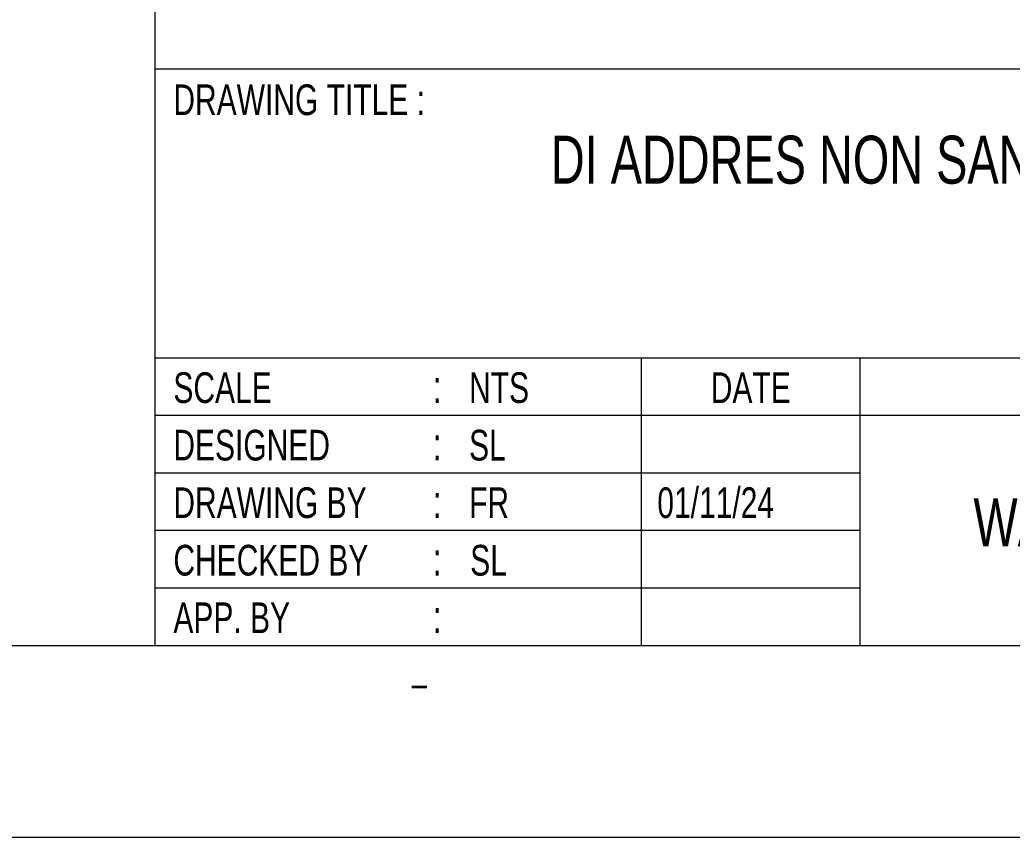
# Model space of a CAD drawing. Header units: centimetres. Extents: x -6233 to 67854, y 107 to 55669.
# Drawn here: x 43067 to 43841, y 48765 to 49402 of the extents above; entities that cross this region are included whole.
import ezdxf
from ezdxf.enums import TextEntityAlignment as Align

# ---------------------------------------------------------------- set-up
doc = ezdxf.new("R2010")
doc.units = ezdxf.units.CM
doc.header["$LTSCALE"] = 25.4
doc.layers.add('Etiket', color=7, linetype='Continuous', lineweight=5)
for name, color, linetype in [('Etiket-Line-L', 7, 'Continuous'), ('EtIket-Line-S', 2, 'Continuous'), ('Etiket-Text-List0', 2, 'Continuous'), ('Etiket-Text-List1', 3, 'Continuous'), ('Etiket-Text-List2', 1, 'Continuous')]:
    doc.layers.add(name, color=color, linetype=linetype)
doc.styles.add('DIM', font='romans', dxfattribs={"height": 6.096})
doc.styles.get("Standard").update_dxf_attribs({"font": 'arial.ttf', "height": 25.4})

# ---------------------------------------------------------------- blocks, each defined once
blk = doc.blocks.new('x5 Out Line')
at = {"lineweight": 15}
blk.add_lwpolyline([(395.797, 9.654), (395.797, 277.058), (9.654, 277.058), (9.654, 9.654)], close=True, dxfattribs=at)
at = {"layer": 'EtIket-Line-S', "lineweight": 9, "ltscale": 0.5}
blk.add_lwpolyline([(0, 0), (405.451, 0), (405.451, 286.712), (0, 286.712)], close=True, dxfattribs=at)
blk = doc.blocks.new('A$C6CDB76E5')
at = {"lineweight": 15}
for p, q in [((-196.16, 0), (-196.16, 157.09)), ((-196.16, 73.72), (0, 73.72)), ((-196.16, 36.78), (0, 36.78)), ((-133.95, 0), (-133.95, 36.78)), ((-105.95, 0), (-105.95, 36.78)), ((-196.16, 29.42), (0, 29.42)), ((-196.16, 22.07), (-105.95, 22.07)), ((-196.16, 14.71), (-105.95, 14.71)), ((-196.16, 7.36), (-105.95, 7.36))]:
    blk.add_line(p, q, dxfattribs=at)
at = {"layer": 'Etiket-Line-L', "lineweight": 15}
blk.add_line((-196.16, 0), (0, 0), dxfattribs=at)
at = {"layer": 'Etiket-Text-List0', "lineweight": 13, "width": 0.7}
for s, height, p in [('DRAWING TITLE :', 3.9232, (-193.82, 67.8)), ('SCALE', 3.923, (-193.82, 30.99)), ('DATE', 3.923, (-125.08, 30.99)), (':', 4.17, (-160.63, 30.99)), ('DESIGNED', 3.923, (-193.82, 23.64)), (':', 4.17, (-160.63, 23.64)), ('DRAWING BY', 3.923, (-193.82, 16.28)), (':', 4.17, (-160.63, 16.28)), ('CHECKED BY ', 3.9232, (-193.82, 8.93)), (':', 4.17, (-160.63, 8.93)), ('APP. BY ', 3.923, (-193.82, 1.57)), (':', 4.17, (-160.63, 1.57))]:
    blk.add_text(s, height=height, dxfattribs=at).set_placement(p)
at = {"layer": 'Etiket-Text-List1', "lineweight": 9, "width": 0.7}
for tag, p in [('1:XXXX', (-155.99, 30.99)), ('EN', (-155.99, 23.64)), ('DD/MM/YY', (-131.28, 23.64)), ('1', (-10.35, 19.1)), ('DD/MM/YY', (-131.28, 16.28)), ('EN', (-155.99, 16.28)), ('EN', (-155.85, 8.92)), ('DD/MM/YY', (-131.28, 8.92)), ('EN', (-155.7, 1.57)), ('DD/MM/YY', (-131.28, 1.57))]:
    blk.add_attdef(tag, p, '', height=3.92, dxfattribs=at)
at = {"layer": 'Etiket-Text-List2', "lineweight": 13, "width": 0.7}
for tag, height, p in [('FOR FABRICATION', 4.9, (-94.56, 150.09)), ('CLIENT_NAME', 6.13, (-94.08, 107.67)), ('PROJECT_1', 4.9, (-94.08, 87.49)), ('PROJECT_2', 4.9, (-94.08, 79.17)), ('DRAWING_TITLE1', 6.13, (-94.08, 59.03)), ('DRAWING_TITLE2', 6.13, (-94.08, 49.9)), ('DRAWING_TITLE3', 6.13, (-94.08, 40.1)), ('LDP-X-XXX-AR-01', 6.13, (-62.01, 12.67))]:
    blk.add_attdef(tag, text='', height=height, dxfattribs=at).set_placement(p, align=Align.CENTER)

msp = doc.modelspace()

# ---------------------------------------------------------------- block references
at = {"layer": 'Etiket', "lineweight": 0}
ref = msp.add_blockref('A$C6CDB76E5', (44368.5, 48914.95), dxfattribs=dict(at, xscale=6.095870930054101, yscale=6.095870930054101, zscale=6.095870930054101))
ref.add_attrib('DRAWING_TITLE1', 'DI ADDRES NON SANDED GROUP 1', dxfattribs={"layer": 'Etiket-Text-List2', "lineweight": 13, "height": 37.3679, "width": 0.7}).set_placement((43794.99, 49274.82), align=Align.CENTER)
ref.add_attrib('1:XXXX', 'NTS', (43417.58, 49103.88), dxfattribs={"layer": 'Etiket-Text-List1', "lineweight": 13, "height": 23.915, "width": 0.7})
ref.add_attrib('EN', 'SL', (43417.58, 49059.04), dxfattribs={"layer": 'Etiket-Text-List1', "lineweight": 13, "height": 23.915, "width": 0.7})
ref.add_attrib('EN', 'FR', (43417.58, 49014.19), dxfattribs={"layer": 'Etiket-Text-List1', "lineweight": 13, "height": 23.915, "width": 0.7})
ref.add_attrib('DD/MM/YY', '01/11/24', (43564.35, 49014.19), dxfattribs={"layer": 'Etiket-Text-List1', "lineweight": 13, "height": 23.915, "width": 0.7})
ref.add_attrib('EN', 'SL', (43418.48, 48969.35), dxfattribs={"layer": 'Etiket-Text-List1', "lineweight": 13, "height": 23.915, "width": 0.7})
ref.add_attrib('LDP-X-XXX-AR-01', 'WAM-CMU-DWG-002', dxfattribs={"layer": 'Etiket-Text-List2', "lineweight": 15, "height": 37.3679, "width": 0.7}).set_placement((43990.49, 48992.18), align=Align.CENTER)
at = {"layer": 'Etiket-Line-L', "lineweight": 0}
ref = msp.add_blockref('x5 Out Line', (38240.17, 48765.48), dxfattribs=dict(at, xscale=15.48351216233742, yscale=15.48351216233742, zscale=15.48351216233742))
ref.add_attrib('FILE_NAME', '-', (43370.34, 48873.44), dxfattribs={"layer": 'Etiket-Text-List1', "lineweight": 13, "height": 21.68, "style": 'DIM', "width": 0.7})

doc.saveas('drawing.dxf')
